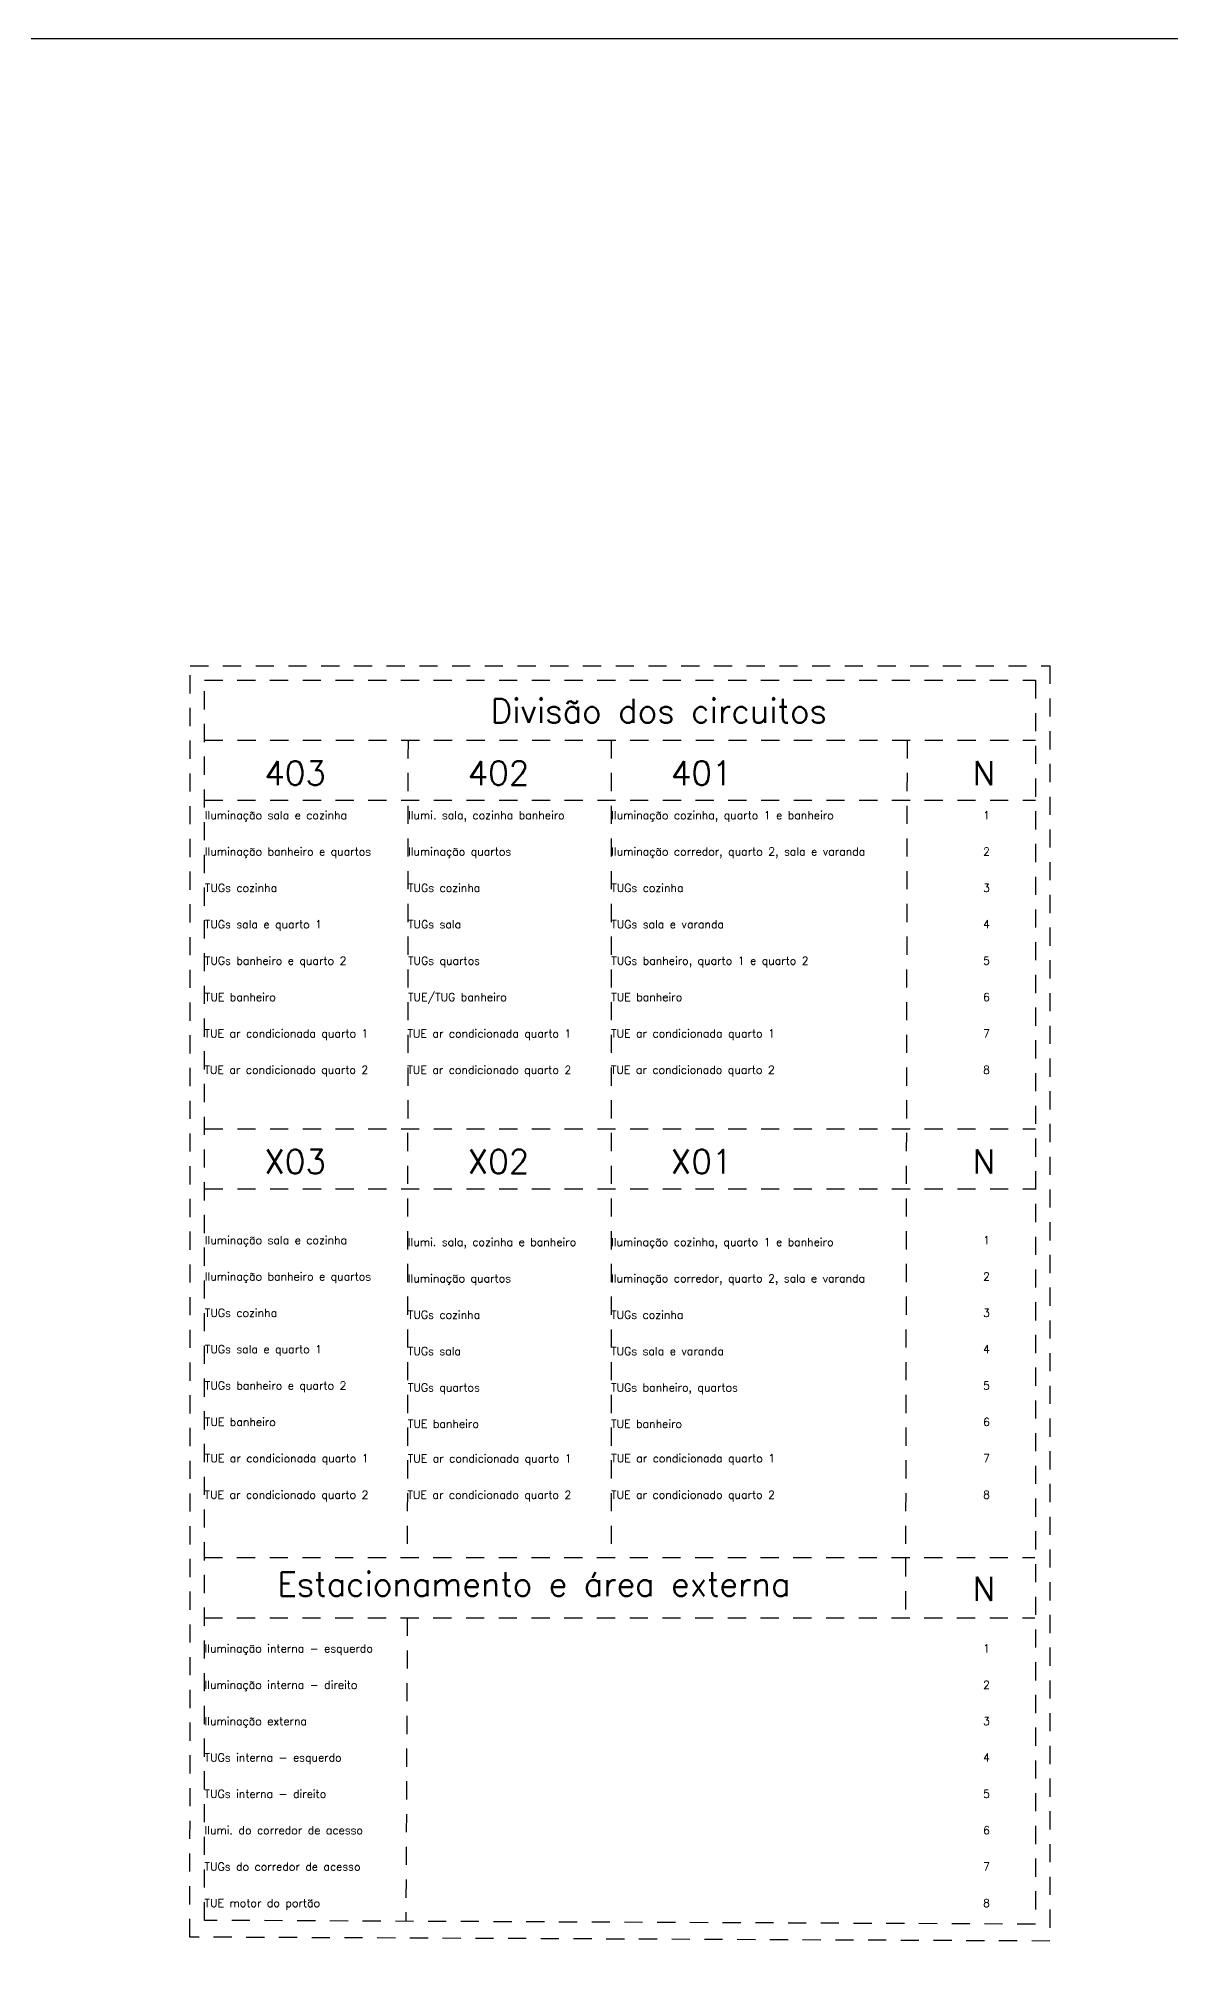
# Model space of a CAD drawing. Header units: millimetres. Extents: x 40 to 176, y -32 to 59.
# Drawn here: x 151.57 to 159.35, y 45.92 to 59.19 of the extents above; entities that cross this region are included whole.
import ezdxf
from ezdxf.enums import TextEntityAlignment as Align

# ---------------------------------------------------------------- set-up
doc = ezdxf.new("R2010")
doc.units = ezdxf.units.MM
doc.linetypes.add('HIDDEN', pattern=[0.375, 0.25, -0.125])
doc.layers.get('0').update_dxf_attribs({"lineweight": 30})
doc.layers.add('12 - Divisão dos circuitos', color=7, linetype='Continuous')
doc.styles.add('ariel 1.5', font='arial.ttf', dxfattribs={"height": 1.5})
doc.styles.add('ariel 2.5', font='arial.ttf', dxfattribs={"height": 2.5})
doc.styles.add('ariel 4', font='', dxfattribs={"height": 4})
doc.styles.add('ROMANS', font='ROMANS.SHX')
doc.styles.get('ariel 4').set_extended_font_data('Arial Black')

# ---------------------------------------------------------------- blocks, each defined once
blk = doc.blocks.new('ISO-A1FRAME')
at = {"color": 5}
blk.add_lwpolyline([(-800, 277), (0, 277), (0, -277), (-800, -277)], close=True, dxfattribs=at)
for tag, height, style, p in [('COMPANY', 4, 'ariel 4', (-47.43, -227.758)), ('CLIENT1', 2.5, 'ariel 2.5', (-47.48, -240.734)), ('PROJECT1', 2.5, 'ariel 2.5', (-47.48, -248.814)), ('PROJECT2', 2.5, 'ariel 2.5', (-47.48, -252.631)), ('DRAWINGTITLE1', 2.5, 'ariel 2.5', (-47.48, -261.282)), ('DRAWINGTITLE2', 2.5, 'ariel 2.5', (-47.48, -264.975)), ('DRAWINGTITLE3', 2.5, 'ariel 2.5', (-47.48, -268.721)), ('DRAWINGNO.', 2.5, 'ariel 2.5', (-23.017, -275.649)), ('AUTHOR', 1.5, 'ariel 1.5', (-88.166, -275.538)), ('CHECKER', 1.5, 'ariel 1.5', (-74.592, -275.584)), ('DATE', 1.5, 'ariel 1.5', (-56.889, -275.739))]:
    blk.add_attdef(tag, text='', height=height, dxfattribs=dict(style=style)).set_placement(p, align=Align.CENTER)

msp = doc.modelspace()

# ---------------------------------------------------------------- linework, layer by layer
at = {"layer": '12 - Divisão dos circuitos', "linetype": 'HIDDEN', "ltscale": 0.5}
for p, q in [((152.713, 54.37), (158.423, 54.37)), ((154.11, 54.37), (154.105, 48.751)), ((155.507, 54.37), (155.507, 48.751)), ((157.541, 54.37), (157.53, 48.338)), ((152.712, 53.957), (158.423, 53.957)), ((152.712, 53.957), (152.713, 53.957)), ((152.712, 51.699), (158.423, 51.699)), ((152.712, 51.286), (158.423, 51.286)), ((152.712, 51.286), (152.713, 51.286)), ((152.709, 48.751), (158.42, 48.751)), ((152.709, 48.338), (158.42, 48.338)), ((154.105, 48.338), (154.095, 46.251))]:
    msp.add_line(p, q, dxfattribs=at)
for points in [[(152.613, 54.882), (158.523, 54.882), (158.523, 46.115), (152.611, 46.142)], [(152.711, 54.782), (158.423, 54.782), (158.423, 46.231), (152.711, 46.257)]]:
    msp.add_lwpolyline(points, close=True, dxfattribs=at)

# ---------------------------------------------------------------- block references
at = {"xscale": 0.1653034188902056, "yscale": 0.1653034188902056, "zscale": 0.1653034188902056}
msp.add_blockref('ISO-A1FRAME', (172.363, 13.404), dxfattribs=at)

# ---------------------------------------------------------------- texts
at = {"layer": '12 - Divisão dos circuitos', "color": 3, "style": 'ROMANS'}
for s, p in [('Divisão dos circuitos', (154.678, 54.489)), ('403', (153.122, 54.062)), ('402', (154.52, 54.062)), ('401', (155.917, 54.062)), ('N', (157.993, 54.062)), ('X03', (153.122, 51.391)), ('X02', (154.52, 51.391)), ('X01', (155.917, 51.391)), ('N', (157.993, 51.391)), ('Estacionamento e área externa', (153.211, 48.486)), ('N', (157.993, 48.453))]:
    msp.add_text(s, height=0.165, dxfattribs=at).set_placement(p)
at = {"layer": '12 - Divisão dos circuitos', "linetype": 'HIDDEN', "ltscale": 0.5, "style": 'ROMANS'}
for s, p in [('Iluminação sala e cozinha', (152.713, 53.827)), ('Ilumi. sala, cozinha banheiro', (154.11, 53.827)), ('Iluminação cozinha, quarto 1 e banheiro', (155.507, 53.827)), ('1', (158.064, 53.827)), ('Iluminação banheiro e quartos', (152.713, 53.577)), ('Iluminação quartos', (154.11, 53.577)), ('Iluminação corredor, quarto 2, sala e varanda', (155.507, 53.577)), ('2', (158.064, 53.577)), ('TUGs cozinha', (152.713, 53.327)), ('TUGs cozinha', (154.11, 53.327)), ('TUGs cozinha', (155.507, 53.327)), ('3', (158.064, 53.327)), ('TUGs sala e quarto 1', (152.713, 53.077)), ('TUGs sala', (154.11, 53.077)), ('TUGs sala e varanda', (155.507, 53.077)), ('4', (158.064, 53.077)), ('TUGs banheiro e quarto 2', (152.713, 52.827)), ('TUGs quartos', (154.11, 52.827)), ('TUGs banheiro, quarto 1 e quarto 2', (155.507, 52.827)), ('5', (158.064, 52.827)), ('TUE banheiro', (152.713, 52.577)), ('TUE/TUG banheiro', (154.11, 52.577)), ('TUE banheiro', (155.507, 52.577)), ('6', (158.064, 52.577)), ('TUE ar condicionada quarto 1', (152.711, 52.327)), ('TUE ar condicionada quarto 1', (154.106, 52.326)), ('TUE ar condicionada quarto 1', (155.506, 52.327)), ('7', (158.064, 52.327)), ('TUE ar condicionado quarto 2', (152.71, 52.077)), ('TUE ar condicionado quarto 2', (154.105, 52.076)), ('TUE ar condicionado quarto 2', (155.505, 52.077)), ('8', (158.064, 52.077)), ('Iluminação sala e cozinha', (152.713, 50.906)), ('Ilumi. sala, cozinha e banheiro', (154.109, 50.893)), ('Iluminação cozinha, quarto 1 e banheiro', (155.506, 50.893)), ('1', (158.064, 50.906)), ('Iluminação banheiro e quartos', (152.713, 50.656)), ('2', (158.064, 50.656)), ('Iluminação quartos', (154.109, 50.643)), ('Iluminação corredor, quarto 2, sala e varanda', (155.506, 50.643)), ('TUGs cozinha', (152.713, 50.406)), ('TUGs cozinha', (154.109, 50.393)), ('TUGs cozinha', (155.506, 50.393)), ('3', (158.064, 50.406)), ('TUGs sala e quarto 1', (152.713, 50.156)), ('TUGs sala', (154.109, 50.143)), ('TUGs sala e varanda', (155.506, 50.143)), ('4', (158.064, 50.156)), ('TUGs banheiro e quarto 2', (152.713, 49.906)), ('TUGs quartos', (154.109, 49.893)), ('TUGs banheiro, quartos', (155.506, 49.893)), ('5', (158.064, 49.906)), ('TUE banheiro', (152.713, 49.656)), ('TUE banheiro', (154.109, 49.643)), ('TUE banheiro', (155.506, 49.643)), ('6', (158.064, 49.656)), ('TUE ar condicionada quarto 1', (152.713, 49.406)), ('TUE ar condicionada quarto 1', (154.108, 49.405)), ('TUE ar condicionada quarto 1', (155.507, 49.406)), ('7', (158.064, 49.406)), ('TUE ar condicionado quarto 2', (152.711, 49.156)), ('TUE ar condicionado quarto 2', (154.106, 49.155)), ('TUE ar condicionado quarto 2', (155.506, 49.156)), ('8', (158.064, 49.156)), ('Iluminação interna - esquerdo', (152.711, 48.099)), ('1', (158.064, 48.099)), ('Iluminação interna - direito', (152.711, 47.849)), ('2', (158.064, 47.849)), ('Iluminação externa', (152.711, 47.599)), ('3', (158.064, 47.599)), ('TUGs interna - esquerdo', (152.711, 47.349)), ('4', (158.064, 47.349)), ('TUGs interna - direito', (152.711, 47.099)), ('5', (158.064, 47.099)), ('Ilumi. do corredor de acesso', (152.711, 46.849)), ('6', (158.064, 46.849)), ('TUGs do corredor de acesso', (152.711, 46.599)), ('7', (158.064, 46.599)), ('TUE motor do portão', (152.711, 46.349)), ('8', (158.064, 46.349))]:
    msp.add_text(s, height=0.055, dxfattribs=at).set_placement(p)

doc.saveas('drawing.dxf')
